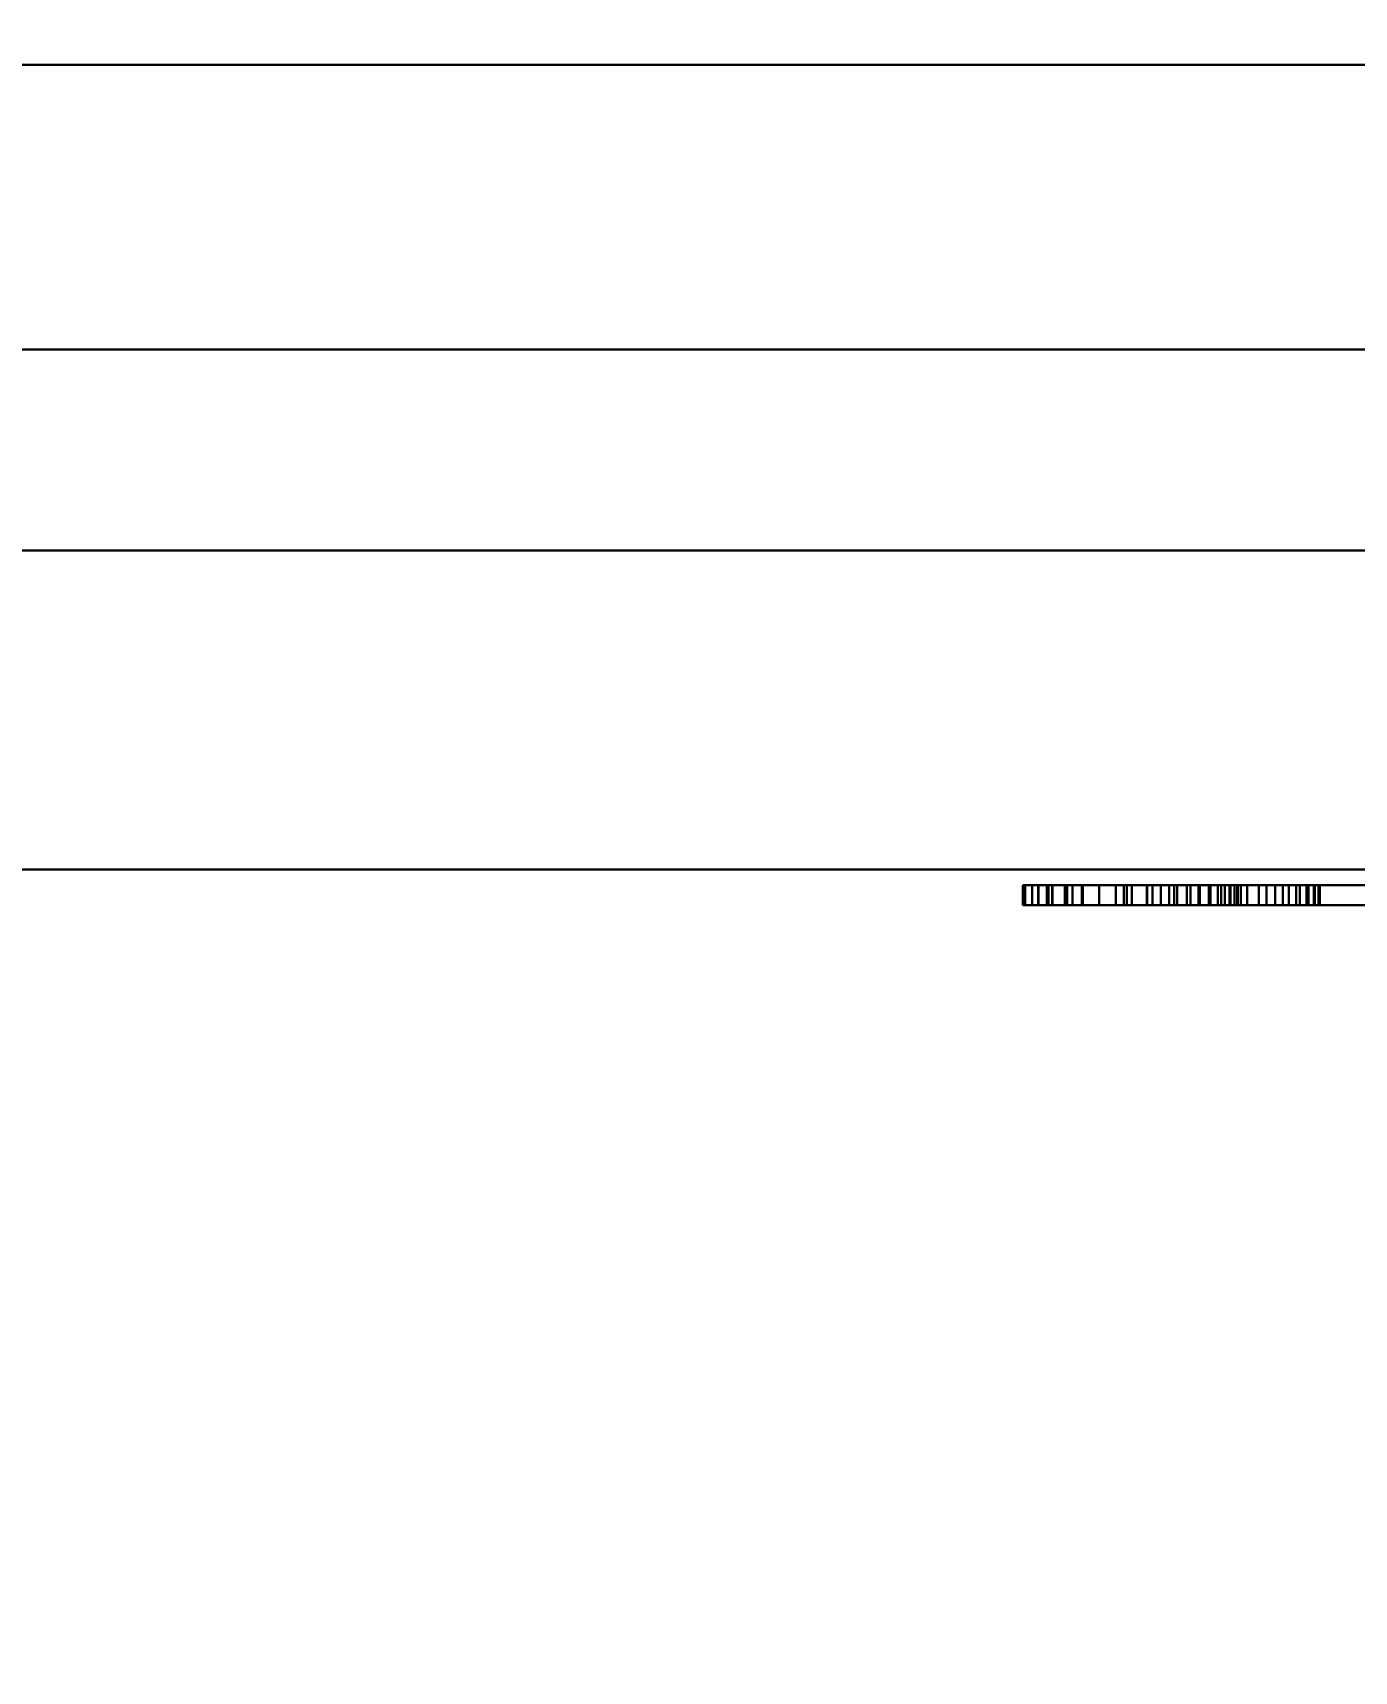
# Model space of a CAD drawing. Header units: millimetres. Extents: x -33522418 to 16198808, y -126322335 to -58690945.
# Drawn here: x -15916845.1 to -15916768.5, y -63981198.2 to -63981103.2 of the extents above; entities that cross this region are included whole.
import ezdxf

# ---------------------------------------------------------------- set-up
doc = ezdxf.new("R2010")
doc.units = ezdxf.units.MM
doc.header["$LTSCALE"] = 10
doc.header["$PDMODE"] = 3
doc.linetypes.add('DASH', pattern=[0.35, 0.25, -0.1])
doc.layers.add('LAYER4', color=7, linetype='Continuous')
doc.layers.add('墙体层', color=1, linetype='Continuous')
doc.styles.add('宋体_T3', font='SimSun.ttf', dxfattribs={"width": 0.7})
doc.dimstyles.new('_TCH_ARCH&&60', dxfattribs={"dimtxt": 158.607595, "dimasz": 60, "dimexe": 90, "dimexo": 180, "dimgap": 60, "dimtad": 1, "dimdec": 0, "dimzin": 0, "dimdsep": 46, "dimtxsty": '宋体_T3', "dimblk": 'ARCHTICK', "dimcen": 0.09, "dimclrd": 2, "dimclre": 2, "dimclrt": 2, "dimazin": 2, "dimtfac": 1, "dimtdec": 0, "dimtix": 1, "dimtmove": 2, "dimatfit": 3, "dimfxl": 60, "dimtolj": 1, "dimtzin": 0, "dimarcsym": 0})

# ---------------------------------------------------------------- blocks, each defined once
blk = doc.blocks.new('754')
at = {"layer": '墙体层', "color": 8}
for points, invisible_edges in [([(44979.692, 96606.022, 789.336), (44979.692, 95441.78, 747.178), (44979.692, 95405.622, 789.336)], 3), ([(44979.692, 96606.022, 789.336), (44979.692, 96569.864, 747.178), (44979.692, 95441.78, 747.178)], 13), ([(44979.692, 96606.022, 789.336), (44979.692, 95405.622, 789.336), (45026.348, 95405.622, 789.336)], 12), ([(44979.692, 96606.022, 789.336), (45026.348, 95405.622, 789.336), (45026.348, 96606.022, 789.336)], 1), ([(44979.692, 95405.622, 1.228), (44979.692, 96606.022, 1.228), (45026.348, 96606.022, 1.228)], 12), ([(44979.692, 95405.622, 1.228), (45026.348, 96606.022, 1.228), (45026.348, 95405.622, 1.228)], 1), ([(44979.692, 95405.622, 1.228), (44979.692, 96569.863, 83.204), (44979.692, 96606.022, 1.228)], 3), ([(45026.348, 96606.022, 789.336), (45026.348, 95405.622, 789.336), (45026.348, 95441.78, 747.178)], 14), ([(45026.348, 96606.022, 789.336), (45026.348, 95441.78, 747.178), (45026.348, 96569.864, 747.178)], 13), ([(45026.348, 95405.622, 1.228), (45026.348, 96606.022, 1.228), (45026.348, 96569.863, 83.204)], 14), ([(44996.187, 96581.022, 771.585), (44996.187, 95439.088, 771.585), (45007.851, 95439.088, 771.585)], 12), ([(44996.187, 96581.022, 771.585), (45007.851, 95439.088, 771.585), (45007.851, 96581.022, 771.585)], 1), ([(44996.187, 95439.088, 16.499), (44996.187, 96581.022, 16.499), (45007.851, 96581.022, 16.499)], 12), ([(44996.187, 95439.088, 16.499), (45007.851, 96581.022, 16.499), (45007.851, 95439.088, 16.499)], 1), ([(44996.187, 95439.088, 16.499), (44996.187, 96581.022, 771.585), (44996.187, 96581.022, 16.499)], 1), ([(44996.187, 95439.088, 771.585), (44996.187, 96581.022, 771.585), (44996.187, 95439.088, 16.499)], 2), ([(45007.851, 95439.088, 16.499), (45007.851, 96581.022, 16.499), (45007.851, 96581.022, 771.585)], 12), ([(45007.851, 95439.088, 771.585), (45007.851, 95439.088, 16.499), (45007.851, 96581.022, 771.585)], 2), ([(44979.692, 95441.78, 747.178), (44979.692, 96569.864, 747.178), (45026.348, 96569.864, 747.178)], 12), ([(44979.692, 95441.78, 747.178), (45026.348, 96569.864, 747.178), (45026.348, 95441.78, 747.178)], 1), ([(44979.692, 96569.863, 83.204), (44979.692, 95441.78, 83.204), (45026.348, 95441.78, 83.204)], 12), ([(44979.692, 96569.863, 83.204), (45026.348, 95441.78, 83.204), (45026.348, 96569.863, 83.204)], 1), ([(44979.692, 95405.622, 1.228), (44979.692, 95441.78, 83.204), (44979.692, 96569.863, 83.204)], 13), ([(45026.348, 95405.622, 1.228), (45026.348, 96569.863, 83.204), (45026.348, 95441.78, 83.204)], 13), ([(45027.25, 95933.932, 62.74), (45027.25, 95998.619, 63.266), (45028.424, 95998.619, 63.266)], 12), ([(45027.25, 95933.932, 62.74), (45028.424, 95998.619, 63.266), (45028.424, 95933.932, 62.74)], 1), ([(45027.25, 95998.619, 63.266), (45027.25, 95997.222, 63.642), (45028.424, 95997.222, 63.642)], 12), ([(45027.25, 95998.619, 63.266), (45028.424, 95997.222, 63.642), (45028.424, 95998.619, 63.266)], 1), ([(45027.25, 95998.619, 63.266), (45027.25, 95996.896, 59.648), (45027.25, 95997.222, 63.642)], 3), ([(45027.25, 95998.619, 63.266), (45027.25, 95997.711, 59.276), (45027.25, 95996.896, 59.648)], 13), ([(45027.25, 95933.932, 62.74), (45027.25, 95997.711, 59.276), (45027.25, 95998.619, 63.266)], 3), ([(45027.25, 95935.594, 37.638), (45027.25, 95998.498, 40.617), (45027.25, 95933.221, 41.204)], 13), ([(45027.25, 95883.888, 36.691), (45027.25, 95997.728, 40.137), (45027.25, 95998.498, 40.617)], 13), ([(45027.25, 95933.221, 41.204), (45027.25, 95998.498, 40.617), (45028.424, 95998.498, 40.617)], 12), ([(45027.25, 95933.221, 41.204), (45028.424, 95998.498, 40.617), (45028.424, 95933.221, 41.204)], 1), ([(45027.25, 95998.498, 40.617), (45027.25, 95997.728, 40.137), (45028.424, 95997.728, 40.137)], 12), ([(45027.25, 95998.498, 40.617), (45028.424, 95997.728, 40.137), (45028.424, 95998.498, 40.617)], 1), ([(45027.25, 95997.711, 59.276), (45027.25, 95998.481, 58.798), (45028.424, 95998.481, 58.798)], 12), ([(45027.25, 95997.711, 59.276), (45028.424, 95998.481, 58.798), (45028.424, 95997.711, 59.276)], 1), ([(45027.25, 95998.481, 58.798), (45027.25, 95933.205, 58.214), (45028.424, 95933.205, 58.214)], 12), ([(45027.25, 95998.481, 58.798), (45028.424, 95933.205, 58.214), (45028.424, 95998.481, 58.798)], 1), ([(45027.25, 95883.932, 62.74), (45027.25, 95998.481, 58.798), (45027.25, 95997.711, 59.276)], 13), ([(45027.25, 95935.161, 62.064), (45027.25, 95933.205, 58.214), (45027.25, 95998.481, 58.798)], 13), ([(45027.25, 95997.134, 35.773), (45027.25, 95998.075, 36.011), (45028.424, 95998.075, 36.011)], 12), ([(45027.25, 95997.134, 35.773), (45028.424, 95998.075, 36.011), (45028.424, 95997.134, 35.773)], 1), ([(45027.25, 95998.075, 36.011), (45027.25, 95932.993, 36.317), (45028.424, 95932.993, 36.317)], 12), ([(45027.25, 95998.075, 36.011), (45028.424, 95932.993, 36.317), (45028.424, 95998.075, 36.011)], 1), ([(45027.25, 95998.075, 36.011), (45027.25, 95996.911, 39.763), (45027.25, 95932.993, 36.317)], 3), ([(45027.25, 95997.134, 35.773), (45027.25, 95996.911, 39.763), (45027.25, 95998.075, 36.011)], 3), ([(45028.424, 95998.619, 63.266), (45028.424, 95997.222, 63.642), (45028.424, 95996.896, 59.648)], 14), ([(45028.424, 95998.619, 63.266), (45028.424, 95996.896, 59.648), (45028.424, 95997.711, 59.276)], 13), ([(45028.424, 95933.932, 62.74), (45028.424, 95998.619, 63.266), (45028.424, 95997.711, 59.276)], 14), ([(45028.424, 95935.594, 37.638), (45028.424, 95933.221, 41.204), (45028.424, 95998.498, 40.617)], 13), ([(45028.424, 95883.888, 36.691), (45028.424, 95998.498, 40.617), (45028.424, 95997.728, 40.137)], 13), ([(45028.424, 95883.932, 62.74), (45028.424, 95997.711, 59.276), (45028.424, 95998.481, 58.798)], 13), ([(45028.424, 95935.161, 62.064), (45028.424, 95998.481, 58.798), (45028.424, 95933.205, 58.214)], 13), ([(45028.424, 95998.075, 36.011), (45028.424, 95932.993, 36.317), (45028.424, 95996.911, 39.763)], 14), ([(45028.424, 95997.134, 35.773), (45028.424, 95998.075, 36.011), (45028.424, 95996.911, 39.763)], 14), ([(45027.25, 95997.728, 40.137), (45027.25, 95996.911, 39.763), (45028.424, 95996.911, 39.763)], 12), ([(45027.25, 95997.728, 40.137), (45028.424, 95996.911, 39.763), (45028.424, 95997.728, 40.137)], 1), ([(45027.25, 95882.993, 36.317), (45027.25, 95996.911, 39.763), (45027.25, 95997.728, 40.137)], 13), ([(45027.25, 95996.896, 59.648), (45027.25, 95997.711, 59.276), (45028.424, 95997.711, 59.276)], 12), ([(45027.25, 95996.896, 59.648), (45028.424, 95997.711, 59.276), (45028.424, 95996.896, 59.648)], 1), ([(45027.25, 95997.222, 63.642), (45027.25, 95995.742, 63.867), (45028.424, 95995.742, 63.867)], 12), ([(45027.25, 95997.222, 63.642), (45028.424, 95995.742, 63.867), (45028.424, 95997.222, 63.642)], 1), ([(45027.25, 95997.222, 63.642), (45027.25, 95995.129, 60.073), (45027.25, 95995.742, 63.867)], 3), ([(45027.25, 95997.222, 63.642), (45027.25, 95996.036, 59.914), (45027.25, 95995.129, 60.073)], 13), ([(45027.25, 95997.222, 63.642), (45027.25, 95996.896, 59.648), (45027.25, 95996.036, 59.914)], 13), ([(45027.25, 95996.171, 35.603), (45027.25, 95997.134, 35.773), (45028.424, 95997.134, 35.773)], 12), ([(45027.25, 95996.171, 35.603), (45028.424, 95997.134, 35.773), (45028.424, 95996.171, 35.603)], 1), ([(45027.25, 95996.047, 39.496), (45027.25, 95997.134, 35.773), (45027.25, 95996.171, 35.603)], 13), ([(45027.25, 95996.047, 39.496), (45027.25, 95996.911, 39.763), (45027.25, 95997.134, 35.773)], 14), ([(45028.424, 95882.993, 36.317), (45028.424, 95997.728, 40.137), (45028.424, 95996.911, 39.763)], 13), ([(45028.424, 95997.222, 63.642), (45028.424, 95995.742, 63.867), (45028.424, 95995.129, 60.073)], 14), ([(45028.424, 95997.222, 63.642), (45028.424, 95995.129, 60.073), (45028.424, 95996.036, 59.914)], 13), ([(45028.424, 95997.222, 63.642), (45028.424, 95996.036, 59.914), (45028.424, 95996.896, 59.648)], 13), ([(45028.424, 95996.047, 39.496), (45028.424, 95996.171, 35.603), (45028.424, 95997.134, 35.773)], 13), ([(45028.424, 95996.047, 39.496), (45028.424, 95997.134, 35.773), (45028.424, 95996.911, 39.763)], 3), ([(45027.25, 95996.911, 39.763), (45027.25, 95996.047, 39.496), (45028.424, 95996.047, 39.496)], 12), ([(45027.25, 95996.911, 39.763), (45028.424, 95996.047, 39.496), (45028.424, 95996.911, 39.763)], 1), ([(45027.25, 95996.036, 59.914), (45027.25, 95996.896, 59.648), (45028.424, 95996.896, 59.648)], 12), ([(45027.25, 95996.036, 59.914), (45028.424, 95996.896, 59.648), (45028.424, 95996.036, 59.914)], 1), ([(45027.25, 95995.186, 35.5), (45027.25, 95996.171, 35.603), (45028.424, 95996.171, 35.603)], 12), ([(45027.25, 95995.186, 35.5), (45028.424, 95996.171, 35.603), (45028.424, 95995.186, 35.5)], 1), ([(45027.25, 95995.136, 39.336), (45027.25, 95996.171, 35.603), (45027.25, 95995.186, 35.5)], 13), ([(45027.25, 95996.047, 39.496), (45027.25, 95996.171, 35.603), (45027.25, 95995.136, 39.336)], 3), ([(45027.25, 95996.047, 39.496), (45027.25, 95995.136, 39.336), (45028.424, 95995.136, 39.336)], 12), ([(45027.25, 95996.047, 39.496), (45028.424, 95995.136, 39.336), (45028.424, 95996.047, 39.496)], 1), ([(45027.25, 95995.129, 60.073), (45027.25, 95996.036, 59.914), (45028.424, 95996.036, 59.914)], 12), ([(45027.25, 95995.129, 60.073), (45028.424, 95996.036, 59.914), (45028.424, 95995.129, 60.073)], 1), ([(45028.424, 95995.136, 39.336), (45028.424, 95995.186, 35.5), (45028.424, 95996.171, 35.603)], 13), ([(45028.424, 95996.047, 39.496), (45028.424, 95995.136, 39.336), (45028.424, 95996.171, 35.603)], 14), ([(45027.25, 95995.742, 63.867), (45027.25, 95994.178, 63.942), (45028.424, 95994.178, 63.942)], 12), ([(45027.25, 95995.742, 63.867), (45028.424, 95994.178, 63.942), (45028.424, 95995.742, 63.867)], 1), ([(45027.25, 95995.742, 63.867), (45027.25, 95994.178, 60.126), (45027.25, 95994.178, 63.942)], 3), ([(45027.25, 95995.742, 63.867), (45027.25, 95995.129, 60.073), (45027.25, 95994.178, 60.126)], 13), ([(45027.25, 95994.178, 35.466), (45027.25, 95995.186, 35.5), (45028.424, 95995.186, 35.5)], 12), ([(45027.25, 95994.178, 35.466), (45028.424, 95995.186, 35.5), (45028.424, 95994.178, 35.466)], 1), ([(45027.25, 95994.178, 39.283), (45027.25, 95995.186, 35.5), (45027.25, 95994.178, 35.466)], 13), ([(45027.25, 95995.136, 39.336), (45027.25, 95995.186, 35.5), (45027.25, 95994.178, 39.283)], 3), ([(45027.25, 95995.136, 39.336), (45027.25, 95994.178, 39.283), (45028.424, 95994.178, 39.283)], 12), ([(45027.25, 95995.136, 39.336), (45028.424, 95994.178, 39.283), (45028.424, 95995.136, 39.336)], 1), ([(45027.25, 95994.178, 60.126), (45027.25, 95995.129, 60.073), (45028.424, 95995.129, 60.073)], 12), ([(45027.25, 95994.178, 60.126), (45028.424, 95995.129, 60.073), (45028.424, 95994.178, 60.126)], 1), ([(45028.424, 95995.742, 63.867), (45028.424, 95994.178, 63.942), (45028.424, 95994.178, 60.126)], 14), ([(45028.424, 95995.742, 63.867), (45028.424, 95994.178, 60.126), (45028.424, 95995.129, 60.073)], 13), ([(45028.424, 95994.178, 39.283), (45028.424, 95994.178, 35.466), (45028.424, 95995.186, 35.5)], 13), ([(45028.424, 95995.136, 39.336), (45028.424, 95994.178, 39.283), (45028.424, 95995.186, 35.5)], 14), ([(45027.25, 95992.587, 35.541), (45027.25, 95994.178, 35.466), (45028.424, 95994.178, 35.466)], 12), ([(45027.25, 95992.587, 35.541), (45028.424, 95994.178, 35.466), (45028.424, 95992.587, 35.541)], 1), ([(45027.25, 95994.178, 39.283), (45027.25, 95993.212, 39.336), (45028.424, 95993.212, 39.336)], 12), ([(45027.25, 95994.178, 39.283), (45028.424, 95993.212, 39.336), (45028.424, 95994.178, 39.283)], 1), ([(45027.25, 95984.924, 39.135), (45027.25, 95993.212, 39.336), (45027.25, 95994.178, 39.283)], 13), ([(45027.25, 95994.178, 39.283), (45027.25, 95985.977, 38.162), (45027.25, 95984.924, 39.135)], 13), ([(45027.25, 95994.178, 39.283), (45027.25, 95987.12, 37.338), (45027.25, 95985.977, 38.162)], 13), ([(45027.25, 95994.178, 39.283), (45027.25, 95988.352, 36.664), (45027.25, 95987.12, 37.338)], 13), ([(45027.25, 95994.178, 39.283), (45027.25, 95989.674, 36.14), (45027.25, 95988.352, 36.664)], 13), ([(45027.25, 95994.178, 39.283), (45027.25, 95991.086, 35.766), (45027.25, 95989.674, 36.14)], 13), ([(45027.25, 95994.178, 39.283), (45027.25, 95992.587, 35.541), (45027.25, 95991.086, 35.766)], 13), ([(45027.25, 95994.178, 39.283), (45027.25, 95994.178, 35.466), (45027.25, 95992.587, 35.541)], 13), ([(45027.25, 95994.178, 63.942), (45027.25, 95992.764, 63.881), (45028.424, 95992.764, 63.881)], 12), ([(45027.25, 95994.178, 63.942), (45028.424, 95992.764, 63.881), (45028.424, 95994.178, 63.942)], 1), ([(45027.25, 95993.212, 60.073), (45027.25, 95994.178, 60.126), (45028.424, 95994.178, 60.126)], 12), ([(45027.25, 95993.212, 60.073), (45028.424, 95994.178, 60.126), (45028.424, 95993.212, 60.073)], 1), ([(45027.25, 95994.178, 63.942), (45027.25, 95993.212, 60.073), (45027.25, 95992.764, 63.881)], 3), ([(45027.25, 95994.178, 63.942), (45027.25, 95994.178, 60.126), (45027.25, 95993.212, 60.073)], 13), ([(45028.424, 95984.924, 39.135), (45028.424, 95994.178, 39.283), (45028.424, 95993.212, 39.336)], 13), ([(45028.424, 95994.178, 39.283), (45028.424, 95984.924, 39.135), (45028.424, 95985.977, 38.162)], 13), ([(45028.424, 95994.178, 39.283), (45028.424, 95985.977, 38.162), (45028.424, 95987.12, 37.338)], 13), ([(45028.424, 95994.178, 39.283), (45028.424, 95987.12, 37.338), (45028.424, 95988.352, 36.664)], 13), ([(45028.424, 95994.178, 39.283), (45028.424, 95988.352, 36.664), (45028.424, 95989.674, 36.14)], 13), ([(45028.424, 95994.178, 39.283), (45028.424, 95989.674, 36.14), (45028.424, 95991.086, 35.766)], 13), ([(45028.424, 95994.178, 39.283), (45028.424, 95991.086, 35.766), (45028.424, 95992.587, 35.541)], 13), ([(45028.424, 95994.178, 39.283), (45028.424, 95992.587, 35.541), (45028.424, 95994.178, 35.466)], 13), ([(45028.424, 95994.178, 63.942), (45028.424, 95992.764, 63.881), (45028.424, 95993.212, 60.073)], 14), ([(45028.424, 95994.178, 63.942), (45028.424, 95993.212, 60.073), (45028.424, 95994.178, 60.126)], 13), ([(45027.25, 95993.212, 39.336), (45027.25, 95992.295, 39.495), (45028.424, 95992.295, 39.495)], 12), ([(45027.25, 95993.212, 39.336), (45028.424, 95992.295, 39.495), (45028.424, 95993.212, 39.336)], 1), ([(45027.25, 95984.924, 39.135), (45027.25, 95992.295, 39.495), (45027.25, 95993.212, 39.336)], 13), ([(45027.25, 95992.295, 59.915), (45027.25, 95993.212, 60.073), (45028.424, 95993.212, 60.073)], 12), ([(45027.25, 95992.295, 59.915), (45028.424, 95993.212, 60.073), (45028.424, 95992.295, 59.915)], 1), ([(45027.25, 95992.764, 63.881), (45027.25, 95993.212, 60.073), (45027.25, 95992.295, 59.915)], 13), ([(45028.424, 95984.924, 39.135), (45028.424, 95993.212, 39.336), (45028.424, 95992.295, 39.495)], 13), ([(45028.424, 95992.764, 63.881), (45028.424, 95992.295, 59.915), (45028.424, 95993.212, 60.073)], 13), ([(45027.25, 95992.764, 63.881), (45027.25, 95991.414, 63.695), (45028.424, 95991.414, 63.695)], 12), ([(45027.25, 95992.764, 63.881), (45028.424, 95991.414, 63.695), (45028.424, 95992.764, 63.881)], 1), ([(45027.25, 95992.764, 63.881), (45027.25, 95992.295, 59.915), (45027.25, 95991.414, 63.695)], 3), ([(45027.25, 95991.086, 35.766), (45027.25, 95992.587, 35.541), (45028.424, 95992.587, 35.541)], 12), ([(45027.25, 95991.086, 35.766), (45028.424, 95992.587, 35.541), (45028.424, 95991.086, 35.766)], 1), ([(45027.25, 95992.295, 39.495), (45027.25, 95991.427, 39.761), (45028.424, 95991.427, 39.761)], 12), ([(45027.25, 95992.295, 39.495), (45028.424, 95991.427, 39.761), (45028.424, 95992.295, 39.495)], 1), ([(45027.25, 95984.924, 39.135), (45027.25, 95991.427, 39.761), (45027.25, 95992.295, 39.495)], 13), ([(45027.25, 95991.427, 59.65), (45027.25, 95992.295, 59.915), (45028.424, 95992.295, 59.915)], 12), ([(45027.25, 95991.427, 59.65), (45028.424, 95992.295, 59.915), (45028.424, 95991.427, 59.65)], 1), ([(45027.25, 95991.414, 63.695), (45027.25, 95992.295, 59.915), (45027.25, 95991.427, 59.65)], 13), ([(45028.424, 95992.764, 63.881), (45028.424, 95991.414, 63.695), (45028.424, 95992.295, 59.915)], 14), ([(45028.424, 95984.924, 39.135), (45028.424, 95992.295, 39.495), (45028.424, 95991.427, 39.761)], 13), ([(45028.424, 95991.414, 63.695), (45028.424, 95991.427, 59.65), (45028.424, 95992.295, 59.915)], 13), ([(45027.25, 95991.427, 39.761), (45027.25, 95990.606, 40.133), (45028.424, 95990.606, 40.133)], 12), ([(45027.25, 95991.427, 39.761), (45028.424, 95990.606, 40.133), (45028.424, 95991.427, 39.761)], 1), ([(45027.25, 95984.924, 39.135), (45027.25, 95990.606, 40.133), (45027.25, 95991.427, 39.761)], 13), ([(45027.25, 95990.606, 59.281), (45027.25, 95991.427, 59.65), (45028.424, 95991.427, 59.65)], 12), ([(45027.25, 95990.606, 59.281), (45028.424, 95991.427, 59.65), (45028.424, 95990.606, 59.281)], 1), ([(45027.25, 95990.126, 63.386), (45027.25, 95991.427, 59.65), (45027.25, 95990.606, 59.281)], 13), ([(45027.25, 95991.414, 63.695), (45027.25, 95991.427, 59.65), (45027.25, 95990.126, 63.386)], 3), ([(45027.25, 95991.414, 63.695), (45027.25, 95990.126, 63.386), (45028.424, 95990.126, 63.386)], 12), ([(45027.25, 95991.414, 63.695), (45028.424, 95990.126, 63.386), (45028.424, 95991.414, 63.695)], 1), ([(45028.424, 95984.924, 39.135), (45028.424, 95991.427, 39.761), (45028.424, 95990.606, 40.133)], 13), ([(45028.424, 95990.126, 63.386), (45028.424, 95990.606, 59.281), (45028.424, 95991.427, 59.65)], 13), ([(45028.424, 95991.414, 63.695), (45028.424, 95990.126, 63.386), (45028.424, 95991.427, 59.65)], 14), ([(45027.25, 95989.674, 36.14), (45027.25, 95991.086, 35.766), (45028.424, 95991.086, 35.766)], 12), ([(45027.25, 95989.674, 36.14), (45028.424, 95991.086, 35.766), (45028.424, 95989.674, 36.14)], 1), ([(45027.25, 95984.924, 39.135), (45027.25, 95989.833, 40.61), (45027.25, 95990.606, 40.133)], 13), ([(45027.25, 95989.833, 58.805), (45027.25, 95990.606, 59.281), (45028.424, 95990.606, 59.281)], 12), ([(45027.25, 95989.833, 58.805), (45028.424, 95990.606, 59.281), (45028.424, 95989.833, 58.805)], 1), ([(45027.25, 95990.606, 40.133), (45027.25, 95989.833, 40.61), (45028.424, 95989.833, 40.61)], 12), ([(45027.25, 95990.606, 40.133), (45028.424, 95989.833, 40.61), (45028.424, 95990.606, 40.133)], 1), ([(45027.25, 95988.901, 62.954), (45027.25, 95990.606, 59.281), (45027.25, 95989.833, 58.805)], 13), ([(45027.25, 95990.126, 63.386), (45027.25, 95990.606, 59.281), (45027.25, 95988.901, 62.954)], 3), ([(45028.424, 95984.924, 39.135), (45028.424, 95990.606, 40.133), (45028.424, 95989.833, 40.61)], 13), ([(45028.424, 95988.901, 62.954), (45028.424, 95989.833, 58.805), (45028.424, 95990.606, 59.281)], 13), ([(45028.424, 95990.126, 63.386), (45028.424, 95988.901, 62.954), (45028.424, 95990.606, 59.281)], 14), ([(45027.25, 95990.126, 63.386), (45027.25, 95988.901, 62.954), (45028.424, 95988.901, 62.954)], 12), ([(45027.25, 95990.126, 63.386), (45028.424, 95988.901, 62.954), (45028.424, 95990.126, 63.386)], 1), ([(45027.25, 95984.924, 39.135), (45027.25, 95989.109, 41.195), (45027.25, 95989.833, 40.61)], 13), ([(45027.25, 95989.109, 58.224), (45027.25, 95989.833, 58.805), (45028.424, 95989.833, 58.805)], 12), ([(45027.25, 95989.109, 58.224), (45028.424, 95989.833, 58.805), (45028.424, 95989.109, 58.224)], 1), ([(45027.25, 95989.833, 40.61), (45027.25, 95989.109, 41.195), (45028.424, 95989.109, 41.195)], 12), ([(45027.25, 95989.833, 40.61), (45028.424, 95989.109, 41.195), (45028.424, 95989.833, 40.61)], 1), ([(45027.25, 95986.641, 61.718), (45027.25, 95989.833, 58.805), (45027.25, 95989.109, 58.224)], 13), ([(45027.25, 95987.74, 62.398), (45027.25, 95989.833, 58.805), (45027.25, 95986.641, 61.718)], 3), ([(45027.25, 95988.901, 62.954), (45027.25, 95989.833, 58.805), (45027.25, 95987.74, 62.398)], 3), ([(45027.25, 95988.352, 36.664), (45027.25, 95989.674, 36.14), (45028.424, 95989.674, 36.14)], 12), ([(45027.25, 95988.352, 36.664), (45028.424, 95989.674, 36.14), (45028.424, 95988.352, 36.664)], 1), ([(45028.424, 95984.924, 39.135), (45028.424, 95989.833, 40.61), (45028.424, 95989.109, 41.195)], 13), ([(45028.424, 95986.641, 61.718), (45028.424, 95989.109, 58.224), (45028.424, 95989.833, 58.805)], 13), ([(45028.424, 95987.74, 62.398), (45028.424, 95986.641, 61.718), (45028.424, 95989.833, 58.805)], 14), ([(45028.424, 95988.901, 62.954), (45028.424, 95987.74, 62.398), (45028.424, 95989.833, 58.805)], 14), ([(45027.25, 95984.924, 39.135), (45027.25, 95988.433, 41.885), (45027.25, 95989.109, 41.195)], 13), ([(45027.25, 95988.433, 57.537), (45027.25, 95989.109, 58.224), (45028.424, 95989.109, 58.224)], 12), ([(45027.25, 95988.433, 57.537), (45028.424, 95989.109, 58.224), (45028.424, 95988.433, 57.537)], 1), ([(45027.25, 95985.604, 60.915), (45027.25, 95989.109, 58.224), (45027.25, 95988.433, 57.537)], 13), ([(45027.25, 95989.109, 41.195), (45027.25, 95988.433, 41.885), (45028.424, 95988.433, 41.885)], 12), ([(45027.25, 95989.109, 41.195), (45028.424, 95988.433, 41.885), (45028.424, 95989.109, 41.195)], 1), ([(45027.25, 95986.641, 61.718), (45027.25, 95989.109, 58.224), (45027.25, 95985.604, 60.915)], 3), ([(45027.25, 95988.901, 62.954), (45027.25, 95987.74, 62.398), (45028.424, 95987.74, 62.398)], 12), ([(45027.25, 95988.901, 62.954), (45028.424, 95987.74, 62.398), (45028.424, 95988.901, 62.954)], 1), ([(45027.25, 95984.924, 39.135), (45027.25, 95987.827, 42.682), (45027.25, 95988.433, 41.885)], 13), ([(45027.25, 95987.827, 56.743), (45027.25, 95988.433, 57.537), (45028.424, 95988.433, 57.537)], 12), ([(45027.25, 95987.827, 56.743), (45028.424, 95988.433, 57.537), (45028.424, 95987.827, 56.743)], 1), ([(45027.25, 95984.488, 59.794), (45027.25, 95988.433, 57.537), (45027.25, 95987.827, 56.743)], 13), ([(45027.25, 95985.604, 60.915), (45027.25, 95988.433, 57.537), (45027.25, 95984.488, 59.794)], 3), ([(45027.25, 95988.433, 41.885), (45027.25, 95987.827, 42.682), (45028.424, 95987.827, 42.682)], 12), ([(45027.25, 95988.433, 41.885), (45028.424, 95987.827, 42.682), (45028.424, 95988.433, 41.885)], 1), ([(45028.424, 95984.924, 39.135), (45028.424, 95989.109, 41.195), (45028.424, 95988.433, 41.885)], 13), ([(45028.424, 95985.604, 60.915), (45028.424, 95988.433, 57.537), (45028.424, 95989.109, 58.224)], 13), ([(45028.424, 95986.641, 61.718), (45028.424, 95985.604, 60.915), (45028.424, 95989.109, 58.224)], 14), ([(45028.424, 95984.924, 39.135), (45028.424, 95988.433, 41.885), (45028.424, 95987.827, 42.682)], 13), ([(45028.424, 95984.488, 59.794), (45028.424, 95987.827, 56.743), (45028.424, 95988.433, 57.537)], 13), ([(45028.424, 95985.604, 60.915), (45028.424, 95984.488, 59.794), (45028.424, 95988.433, 57.537)], 14), ([(45027.25, 95987.12, 37.338), (45027.25, 95988.352, 36.664), (45028.424, 95988.352, 36.664)], 12), ([(45027.25, 95987.12, 37.338), (45028.424, 95988.352, 36.664), (45028.424, 95987.12, 37.338)], 1), ([(45027.25, 95983.987, 40.249), (45027.25, 95987.827, 42.682), (45027.25, 95984.924, 39.135)], 3), ([(45027.25, 95987.315, 55.842), (45027.25, 95987.827, 56.743), (45028.424, 95987.827, 56.743)], 12), ([(45027.25, 95987.315, 55.842), (45028.424, 95987.827, 56.743), (45028.424, 95987.315, 55.842)], 1), ([(45027.25, 95983.542, 58.513), (45027.25, 95987.827, 56.743), (45027.25, 95987.315, 55.842)], 13), ([(45027.25, 95984.488, 59.794), (45027.25, 95987.827, 56.743), (45027.25, 95983.542, 58.513)], 3), ([(45027.25, 95983.195, 41.495), (45027.25, 95987.827, 42.682), (45027.25, 95983.987, 40.249)], 3), ([(45027.25, 95987.827, 42.682), (45027.25, 95987.315, 43.586), (45028.424, 95987.315, 43.586)], 12), ([(45027.25, 95987.827, 42.682), (45028.424, 95987.315, 43.586), (45028.424, 95987.827, 42.682)], 1), ([(45027.25, 95983.195, 41.495), (45027.25, 95987.315, 43.586), (45027.25, 95987.827, 42.682)], 13), ([(45027.25, 95987.74, 62.398), (45027.25, 95986.641, 61.718), (45028.424, 95986.641, 61.718)], 12), ([(45027.25, 95987.74, 62.398), (45028.424, 95986.641, 61.718), (45028.424, 95987.74, 62.398)], 1), ([(45028.424, 95983.987, 40.249), (45028.424, 95984.924, 39.135), (45028.424, 95987.827, 42.682)], 14), ([(45028.424, 95983.542, 58.513), (45028.424, 95987.315, 55.842), (45028.424, 95987.827, 56.743)], 13), ([(45028.424, 95984.488, 59.794), (45028.424, 95983.542, 58.513), (45028.424, 95987.827, 56.743)], 14), ([(45028.424, 95983.195, 41.495), (45028.424, 95983.987, 40.249), (45028.424, 95987.827, 42.682)], 14), ([(45028.424, 95983.195, 41.495), (45028.424, 95987.827, 42.682), (45028.424, 95987.315, 43.586)], 13), ([(45027.25, 95986.896, 54.832), (45027.25, 95987.315, 55.842), (45028.424, 95987.315, 55.842)], 12), ([(45027.25, 95986.896, 54.832), (45028.424, 95987.315, 55.842), (45028.424, 95986.896, 54.832)], 1), ([(45027.25, 95987.315, 43.586), (45027.25, 95986.896, 44.598), (45028.424, 95986.896, 44.598)], 12), ([(45027.25, 95987.315, 43.586), (45028.424, 95986.896, 44.598), (45028.424, 95987.315, 43.586)], 1), ([(45027.25, 95982.769, 57.072), (45027.25, 95987.315, 55.842), (45027.25, 95986.896, 54.832)], 13), ([(45027.25, 95983.542, 58.513), (45027.25, 95987.315, 55.842), (45027.25, 95982.769, 57.072)], 3), ([(45027.25, 95982.547, 42.873), (45027.25, 95987.315, 43.586), (45027.25, 95983.195, 41.495)], 3), ([(45027.25, 95982.547, 42.873), (45027.25, 95986.896, 44.598), (45027.25, 95987.315, 43.586)], 13), ([(45027.25, 95985.977, 38.162), (45027.25, 95987.12, 37.338), (45028.424, 95987.12, 37.338)], 12), ([(45027.25, 95985.977, 38.162), (45028.424, 95987.12, 37.338), (45028.424, 95985.977, 38.162)], 1), ([(45027.25, 95986.57, 53.715), (45027.25, 95986.896, 54.832), (45028.424, 95986.896, 54.832)], 12), ([(45027.25, 95986.57, 53.715), (45028.424, 95986.896, 54.832), (45028.424, 95986.57, 53.715)], 1), ([(45027.25, 95986.896, 44.598), (45027.25, 95986.57, 45.717), (45028.424, 95986.57, 45.717)], 12), ([(45027.25, 95986.896, 44.598), (45028.424, 95986.57, 45.717), (45028.424, 95986.896, 44.598)], 1), ([(45027.25, 95982.043, 44.383), (45027.25, 95986.57, 45.717), (45027.25, 95986.896, 44.598)], 13), ([(45027.25, 95982.168, 55.47), (45027.25, 95986.896, 54.832), (45027.25, 95986.57, 53.715)], 13), ([(45027.25, 95982.769, 57.072), (45027.25, 95986.896, 54.832), (45027.25, 95982.168, 55.47)], 3), ([(45027.25, 95982.043, 44.383), (45027.25, 95986.896, 44.598), (45027.25, 95982.547, 42.873)], 3), ([(45027.25, 95986.641, 61.718), (45027.25, 95985.604, 60.915), (45028.424, 95985.604, 60.915)], 12), ([(45027.25, 95986.641, 61.718), (45028.424, 95985.604, 60.915), (45028.424, 95986.641, 61.718)], 1), ([(45027.25, 95986.337, 52.49), (45027.25, 95986.57, 53.715), (45028.424, 95986.57, 53.715)], 12), ([(45027.25, 95986.337, 52.49), (45028.424, 95986.57, 53.715), (45028.424, 95986.337, 52.49)], 1), ([(45027.25, 95986.57, 45.717), (45027.25, 95986.337, 46.943), (45028.424, 95986.337, 46.943)], 12), ([(45027.25, 95986.57, 45.717), (45028.424, 95986.337, 46.943), (45028.424, 95986.57, 45.717)], 1), ([(45027.25, 95981.683, 46.025), (45027.25, 95986.57, 45.717), (45027.25, 95982.043, 44.383)], 3), ([(45027.25, 95981.683, 46.025), (45027.25, 95986.337, 46.943), (45027.25, 95986.57, 45.717)], 13), ([(45027.25, 95981.738, 53.708), (45027.25, 95986.57, 53.715), (45027.25, 95986.337, 52.49)], 13), ([(45027.25, 95982.168, 55.47), (45027.25, 95986.57, 53.715), (45027.25, 95981.738, 53.708)], 3), ([(45028.424, 95982.769, 57.072), (45028.424, 95986.896, 54.832), (45028.424, 95987.315, 55.842)], 13), ([(45028.424, 95983.542, 58.513), (45028.424, 95982.769, 57.072), (45028.424, 95987.315, 55.842)], 14), ([(45028.424, 95982.547, 42.873), (45028.424, 95983.195, 41.495), (45028.424, 95987.315, 43.586)], 14), ([(45028.424, 95982.547, 42.873), (45028.424, 95987.315, 43.586), (45028.424, 95986.896, 44.598)], 13), ([(45028.424, 95982.043, 44.383), (45028.424, 95986.896, 44.598), (45028.424, 95986.57, 45.717)], 13), ([(45028.424, 95982.168, 55.47), (45028.424, 95986.57, 53.715), (45028.424, 95986.896, 54.832)], 13), ([(45028.424, 95982.769, 57.072), (45028.424, 95982.168, 55.47), (45028.424, 95986.896, 54.832)], 14), ([(45028.424, 95982.043, 44.383), (45028.424, 95982.547, 42.873), (45028.424, 95986.896, 44.598)], 14), ([(45028.424, 95981.683, 46.025), (45028.424, 95982.043, 44.383), (45028.424, 95986.57, 45.717)], 14), ([(45028.424, 95981.683, 46.025), (45028.424, 95986.57, 45.717), (45028.424, 95986.337, 46.943)], 13), ([(45028.424, 95981.738, 53.708), (45028.424, 95986.337, 52.49), (45028.424, 95986.57, 53.715)], 13), ([(45028.424, 95982.168, 55.47), (45028.424, 95981.738, 53.708), (45028.424, 95986.57, 53.715)], 14), ([(45027.25, 95986.197, 51.158), (45027.25, 95986.337, 52.49), (45028.424, 95986.337, 52.49)], 12), ([(45027.25, 95986.197, 51.158), (45028.424, 95986.337, 52.49), (45028.424, 95986.197, 51.158)], 1), ([(45027.25, 95986.337, 46.943), (45027.25, 95986.197, 48.277), (45028.424, 95986.197, 48.277)], 12), ([(45027.25, 95986.337, 46.943), (45028.424, 95986.197, 48.277), (45028.424, 95986.337, 46.943)], 1), ([(45027.25, 95981.467, 47.799), (45027.25, 95986.337, 46.943), (45027.25, 95981.683, 46.025)], 3), ([(45027.25, 95981.467, 47.799), (45027.25, 95986.197, 48.277), (45027.25, 95986.337, 46.943)], 13), ([(45027.25, 95981.48, 51.787), (45027.25, 95986.337, 52.49), (45027.25, 95986.197, 51.158)], 13), ([(45027.25, 95981.738, 53.708), (45027.25, 95986.337, 52.49), (45027.25, 95981.48, 51.787)], 3), ([(45027.25, 95986.197, 48.277), (45027.25, 95986.15, 49.717), (45028.424, 95986.15, 49.717)], 12), ([(45027.25, 95986.197, 48.277), (45028.424, 95986.15, 49.717), (45028.424, 95986.197, 48.277)], 1), ([(45027.25, 95986.15, 49.717), (45027.25, 95986.197, 51.158), (45028.424, 95986.197, 51.158)], 12), ([(45027.25, 95986.15, 49.717), (45028.424, 95986.197, 51.158), (45028.424, 95986.15, 49.717)], 1), ([(45027.25, 95981.395, 49.704), (45027.25, 95986.197, 48.277), (45027.25, 95981.467, 47.799)], 3), ([(45027.25, 95981.395, 49.704), (45027.25, 95986.15, 49.717), (45027.25, 95986.197, 48.277)], 13), ([(45027.25, 95981.48, 51.787), (45027.25, 95986.197, 51.158), (45027.25, 95986.15, 49.717)], 13), ([(45027.25, 95981.48, 51.787), (45027.25, 95986.15, 49.717), (45027.25, 95981.395, 49.704)], 3), ([(45027.25, 95984.924, 39.135), (45027.25, 95985.977, 38.162), (45028.424, 95985.977, 38.162)], 12), ([(45027.25, 95984.924, 39.135), (45028.424, 95985.977, 38.162), (45028.424, 95984.924, 39.135)], 1), ([(45027.25, 95985.604, 60.915), (45027.25, 95984.488, 59.794), (45028.424, 95984.488, 59.794)], 12), ([(45027.25, 95985.604, 60.915), (45028.424, 95984.488, 59.794), (45028.424, 95985.604, 60.915)], 1), ([(45028.424, 95981.467, 47.799), (45028.424, 95981.683, 46.025), (45028.424, 95986.337, 46.943)], 14), ([(45028.424, 95981.467, 47.799), (45028.424, 95986.337, 46.943), (45028.424, 95986.197, 48.277)], 13), ([(45028.424, 95981.48, 51.787), (45028.424, 95986.197, 51.158), (45028.424, 95986.337, 52.49)], 13), ([(45028.424, 95981.738, 53.708), (45028.424, 95981.48, 51.787), (45028.424, 95986.337, 52.49)], 14), ([(45028.424, 95981.395, 49.704), (45028.424, 95981.467, 47.799), (45028.424, 95986.197, 48.277)], 14), ([(45028.424, 95981.395, 49.704), (45028.424, 95986.197, 48.277), (45028.424, 95986.15, 49.717)], 13), ([(45028.424, 95981.48, 51.787), (45028.424, 95986.15, 49.717), (45028.424, 95986.197, 51.158)], 13), ([(45028.424, 95981.48, 51.787), (45028.424, 95981.395, 49.704), (45028.424, 95986.15, 49.717)], 14), ([(45027.25, 95983.987, 40.249), (45027.25, 95984.924, 39.135), (45028.424, 95984.924, 39.135)], 12), ([(45027.25, 95983.987, 40.249), (45028.424, 95984.924, 39.135), (45028.424, 95983.987, 40.249)], 1), ([(45027.25, 95984.488, 59.794), (45027.25, 95983.542, 58.513), (45028.424, 95983.542, 58.513)], 12), ([(45027.25, 95984.488, 59.794), (45028.424, 95983.542, 58.513), (45028.424, 95984.488, 59.794)], 1), ([(45027.25, 95983.195, 41.495), (45027.25, 95983.987, 40.249), (45028.424, 95983.987, 40.249)], 12), ([(45027.25, 95983.195, 41.495), (45028.424, 95983.987, 40.249), (45028.424, 95983.195, 41.495)], 1), ([(45027.25, 95983.542, 58.513), (45027.25, 95982.769, 57.072), (45028.424, 95982.769, 57.072)], 12), ([(45027.25, 95983.542, 58.513), (45028.424, 95982.769, 57.072), (45028.424, 95983.542, 58.513)], 1), ([(45027.25, 95982.547, 42.873), (45027.25, 95983.195, 41.495), (45028.424, 95983.195, 41.495)], 12), ([(45027.25, 95982.547, 42.873), (45028.424, 95983.195, 41.495), (45028.424, 95982.547, 42.873)], 1), ([(45027.25, 95982.769, 57.072), (45027.25, 95982.168, 55.47), (45028.424, 95982.168, 55.47)], 12), ([(45027.25, 95982.769, 57.072), (45028.424, 95982.168, 55.47), (45028.424, 95982.769, 57.072)], 1), ([(45027.25, 95982.043, 44.383), (45027.25, 95982.547, 42.873), (45028.424, 95982.547, 42.873)], 12), ([(45027.25, 95982.043, 44.383), (45028.424, 95982.547, 42.873), (45028.424, 95982.043, 44.383)], 1), ([(45027.25, 95982.168, 55.47), (45027.25, 95981.738, 53.708), (45028.424, 95981.738, 53.708)], 12), ([(45027.25, 95982.168, 55.47), (45028.424, 95981.738, 53.708), (45028.424, 95982.168, 55.47)], 1), ([(45027.25, 95981.683, 46.025), (45027.25, 95982.043, 44.383), (45028.424, 95982.043, 44.383)], 12), ([(45027.25, 95981.683, 46.025), (45028.424, 95982.043, 44.383), (45028.424, 95981.683, 46.025)], 1), ([(45027.25, 95981.738, 53.708), (45027.25, 95981.48, 51.787), (45028.424, 95981.48, 51.787)], 12), ([(45027.25, 95981.738, 53.708), (45028.424, 95981.48, 51.787), (45028.424, 95981.738, 53.708)], 1), ([(45027.25, 95981.467, 47.799), (45027.25, 95981.683, 46.025), (45028.424, 95981.683, 46.025)], 12), ([(45027.25, 95981.467, 47.799), (45028.424, 95981.683, 46.025), (45028.424, 95981.467, 47.799)], 1), ([(45027.25, 95981.48, 51.787), (45027.25, 95981.395, 49.704), (45028.424, 95981.395, 49.704)], 12), ([(45027.25, 95981.48, 51.787), (45028.424, 95981.395, 49.704), (45028.424, 95981.48, 51.787)], 1), ([(45027.25, 95981.395, 49.704), (45027.25, 95981.467, 47.799), (45028.424, 95981.467, 47.799)], 12), ([(45027.25, 95981.395, 49.704), (45028.424, 95981.467, 47.799), (45028.424, 95981.395, 49.704)], 1)]:
    blk.add_3dface(points, dxfattribs=dict(at, invisible_edges=invisible_edges))
blk = doc.blocks.new('_ArchTick')
at = {"color": 0, "linetype": 'ByBlock', "const_width": 0.15}
blk.add_lwpolyline([(-0.5, -0.5), (0.5, 0.5)], dxfattribs=at)
blk = doc.blocks.new('*D791')
at = {"layer": 'Defpoints', "color": 0, "linetype": 'DASH', "transparency": 16777216}
for p in [(-15915047.055, -63980372.977), (-15923207.055, -63981198.223), (-15915047.055, -63981198.223)]:
    blk.add_point(p, dxfattribs=at)
at = {"layer": 'LAYER4', "color": 2, "linetype": 'DASH', "lineweight": -2, "transparency": 16777216}
for p, q in [((-15923207.055, -63981018.223), (-15923207.055, -63980282.977)), ((-15915047.055, -63981018.223), (-15915047.055, -63980282.977)), ((-15923207.055, -63980372.977), (-15915047.055, -63980372.977))]:
    blk.add_line(p, q, dxfattribs=at)
at = {"layer": 'LAYER4', "color": 2, "linetype": 'DASH', "lineweight": -2, "transparency": 16777216, "xscale": 60, "yscale": 60, "zscale": 60, "rotation": 180}
blk.add_blockref('_ArchTick', (-15923207.055, -63980372.977), dxfattribs=at)
at = {"layer": 'LAYER4', "color": 2, "linetype": 'DASH', "lineweight": -2, "transparency": 16777216, "xscale": 60, "yscale": 60, "zscale": 60}
blk.add_blockref('_ArchTick', (-15915047.055, -63980372.977), dxfattribs=at)
at = {"layer": 'LAYER4', "color": 2, "linetype": 'DASH', "lineweight": -2, "transparency": 16777216, "insert": (-15919127.055, -63980233.674), "char_height": 158.6076, "attachment_point": 5, "style": '宋体_T3'}
blk.add_mtext('\\A1;8160', dxfattribs=at)

msp = doc.modelspace()

# ---------------------------------------------------------------- block references
at = {"layer": 'LAYER4', "lineweight": -2, "xscale": -1, "rotation": 90}
msp.add_blockref('754', (-15820789.136, -63936125.387, -747.178), dxfattribs=at)

# ---------------------------------------------------------------- dimensions: what is measured, and where the dimension line sits
at = {"layer": 'LAYER4', "color": 8, "linetype": 'DASH', "lineweight": -2}
dim = msp.add_linear_dim(base=(-15915047.055, -63980372.977), p1=(-15923207.055, -63981198.223), p2=(-15915047.055, -63981198.223), dimstyle='_TCH_ARCH&&60', dxfattribs=at)
dim.commit()
dim.dimension.update_dxf_attribs({"geometry": '*D791', "text_midpoint": (-15919127.055, -63980233.674)})

doc.saveas('drawing.dxf')
